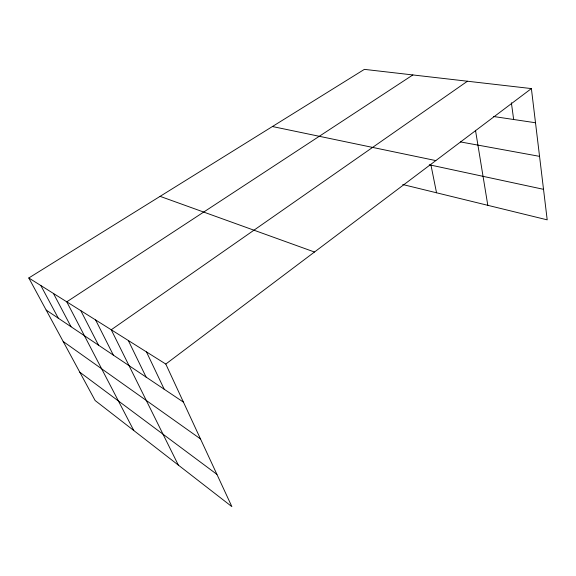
<?xml version="1.0" encoding="UTF-8"?>
<svg xmlns="http://www.w3.org/2000/svg" width="576" height="576" viewBox="0 0 576 576"><rect width="100%" height="100%" fill="white"/><g stroke="black" fill="none" stroke-linecap="round" stroke-linejoin="round"><path stroke-width="0.86" d="M531.389 88.582L364.378 69.365L28.8 277.97L165.794 364.054L531.389 88.582L547.2 219.845L402.746 184.522M467.446 81.223L111.247 329.774L178.33 465.084M412.855 74.945L66.773 301.831L133.798 430.531M493.618 116.51L535.507 122.76M460.469 141.926L539.554 156.355M272.426 126.526L435.823 160.589M429.293 164.786L543.521 189.324M160.099 196.351L314.482 252.022M46.166 310.061L183.449 402.149M63.173 341.482L200.491 438.919M79.798 372.197L216.922 474.372M28.8 277.97L95.134 400.529L231.876 506.635L165.794 364.054M40.824 285.523L58.298 318.197M53.467 293.472L71.035 326.743M80.798 310.644L98.51 345.168M95.602 319.939L113.357 355.133M128.326 340.51L146.102 377.093M146.477 351.914L164.21 389.246M430.985 165.154L436.536 192.78M475.495 130.306L487.807 205.315M511.38 102.758L513.655 119.498"/></g></svg>
